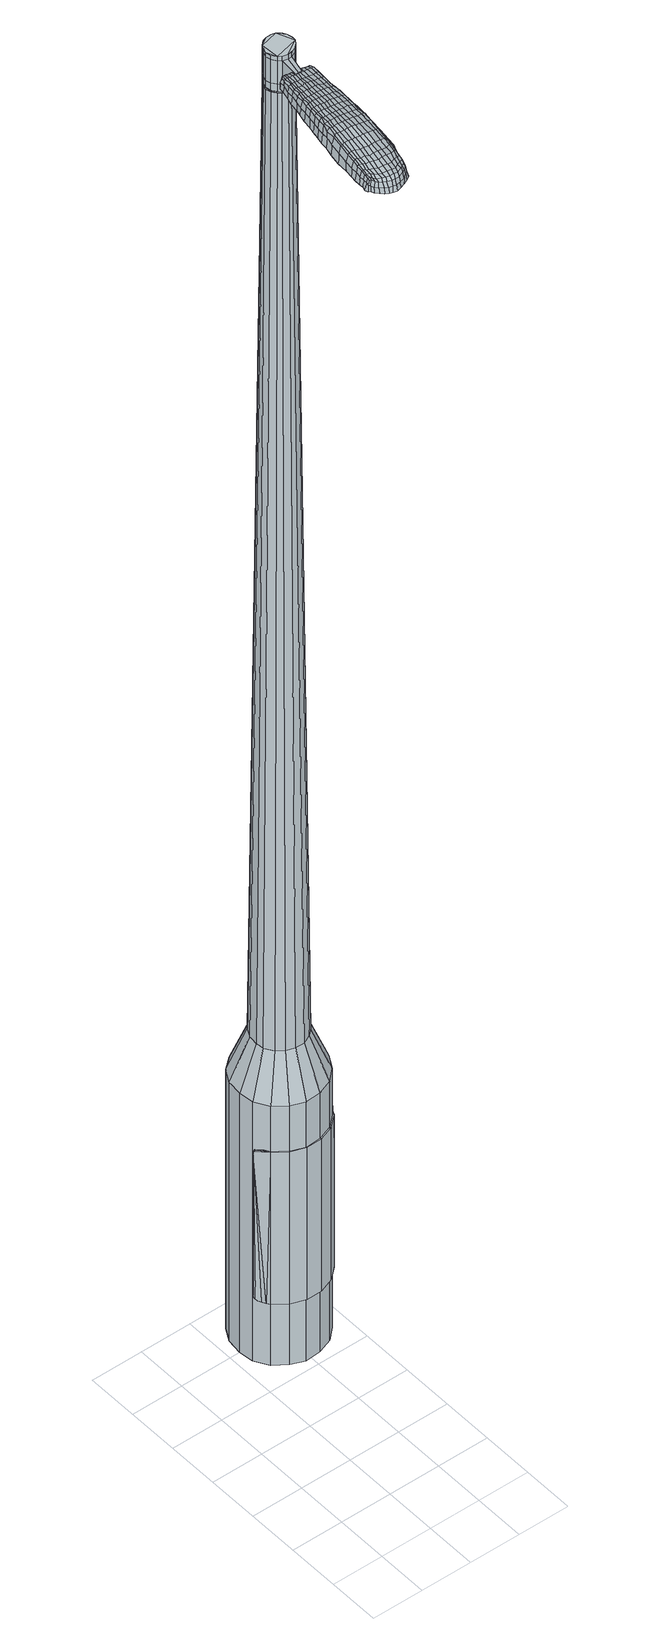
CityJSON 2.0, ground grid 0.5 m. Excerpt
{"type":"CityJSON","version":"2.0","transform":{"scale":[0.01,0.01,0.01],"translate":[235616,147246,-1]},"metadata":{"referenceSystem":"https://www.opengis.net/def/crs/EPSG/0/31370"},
"CityObjects":{
"object1":{"type":"GenericCityObject","attributes":{"cluster":381,"mean_distance_to_centroid":0.202,"new_centroid_x":235617,"new_centroid_y":147248.53,"mean_distance_to_camera":13.29,"H1":9.28,"H2":9.97,"Z_final":114.18,"cluster2":-1,"proj_x":235611.48,"proj_y":147247.69,"id_line":56555,"bearing_l":351.34,"distance":5.59,"orientation":"right","G_obj":261.34},"geometry":[{"type":"MultiSurface","lod":"2","boundaries":[[[0,1,2,3]],[[1,4,5,2]],[[4,6,7,5]],[[6,8,9,7]],[[8,10,11,9]],[[10,12,13,11]],[[12,14,15,13]],[[14,16,17,15]],[[16,18,19,17]],[[18,20,21,19]],[[20,22,23,21]],[[22,24,25,23]],[[24,26,27,25]],[[26,28,29,27]],[[28,30,31,29]],[[30,32,33,31]],[[32,34,35,33]],[[34,0,3,35]],[[36,37,38,39]],[[38,40,41,42]],[[41,43,42]],[[42,44,45,46]],[[45,47,46]],[[46,48,49,50]],[[49,51,50]],[[42,46,50,38]],[[50,52,39,38]],[[53,36,39]],[[2,5,7,35]],[[7,9,11,15]],[[11,13,15]],[[15,17,19,23]],[[19,21,23]],[[23,25,27,31]],[[27,29,31]],[[15,23,31,7]],[[31,33,35,7]],[[3,2,35]],[[1,0,54,55]],[[0,34,56,54]],[[34,32,57,56]],[[32,30,58,57]],[[30,28,59,58]],[[28,26,60,59]],[[26,24,61,60]],[[24,22,62,61]],[[22,20,63,62]],[[20,18,64,63]],[[18,16,65,64]],[[16,14,66,65]],[[14,12,67,66]],[[12,10,68,67]],[[10,8,69,68]],[[8,6,70,69]],[[6,4,71,70]],[[4,1,55,71]],[[55,54,72,73]],[[54,56,74,72]],[[56,57,75,74]],[[57,58,76,75]],[[58,59,77,76]],[[59,60,78,77]],[[60,61,79,78]],[[61,62,80,79]],[[62,63,81,80]],[[63,64,82,81]],[[64,65,83,82]],[[65,66,84,83]],[[66,67,85,84]],[[67,68,86,85]],[[68,69,87,86]],[[69,70,88,87]],[[70,71,89,88]],[[71,55,73,89]],[[72,90,91,92]],[[74,93,90,72]],[[75,94,93,74]],[[76,95,94,75]],[[96,97,95,76]],[[78,98,97,96]],[[79,99,98,78]],[[100,101,99,79]],[[102,103,101,100]],[[82,104,103,102]],[[83,105,104,82]],[[106,107,105,83]],[[108,109,107,106]],[[110,111,109,108]],[[112,113,111,110]],[[114,115,113,112]],[[116,117,115,114]],[[92,91,117,116]],[[118,119,120,121]],[[122,118,121,123]],[[124,122,123,125]],[[126,124,125,127]],[[128,126,127,129]],[[130,128,129,131]],[[132,130,131,133]],[[134,132,133,135]],[[136,134,135,137]],[[138,136,137,139]],[[140,138,139,141]],[[142,140,141,143]],[[144,142,143,145]],[[146,144,145,147]],[[148,146,147,149]],[[150,148,149,151]],[[73,72,92]],[[77,96,76]],[[77,78,96]],[[80,100,79]],[[80,81,102,100]],[[81,82,102]],[[84,106,83]],[[84,85,108,106]],[[85,86,110,108]],[[86,87,112,110]],[[87,88,114,112]],[[88,89,116,114]],[[89,73,92,116]],[[152,91,90]],[[152,153,117,91]],[[153,154,115,117]],[[154,155,113,115]],[[155,156,111,113]],[[156,157,109,111]],[[157,158,107,109]],[[158,105,107]],[[159,103,104]],[[159,160,101,103]],[[160,99,101]],[[161,97,98]],[[161,95,97]],[[39,52,150,162]],[[152,90,163,151]],[[53,39,162,119]],[[90,93,120,163]],[[36,53,119,118]],[[93,94,121,120]],[[37,36,118,122]],[[94,95,123,121]],[[38,37,122,124]],[[95,161,125,123]],[[40,38,124,126]],[[161,98,127,125]],[[41,40,126,128]],[[98,99,129,127]],[[43,41,128,130]],[[99,160,131,129]],[[42,43,130,132]],[[160,159,133,131]],[[44,42,132,134]],[[159,104,135,133]],[[45,44,134,136]],[[104,105,137,135]],[[47,45,136,138]],[[105,158,139,137]],[[46,47,138,140]],[[158,157,141,139]],[[48,46,140,142]],[[157,156,143,141]],[[49,48,142,144]],[[156,155,145,143]],[[51,49,144,146]],[[155,154,147,145]],[[50,51,146,148]],[[154,153,149,147]],[[52,50,148,150]],[[153,152,151,149]],[[150,151,164,165]],[[151,163,166,164]],[[163,120,167,166]],[[120,119,168,167]],[[119,162,169,168]],[[162,150,165,169]],[[170,171,172,173]],[[174,170,173,175]],[[170,174,176,177]],[[171,170,177,178]],[[179,180,181,182]],[[183,179,182,184]],[[179,183,185,186]],[[180,179,186,187]],[[188,189,190,191]],[[192,188,191,193]],[[188,192,194,195]],[[189,188,195,196]],[[197,198,199,200]],[[201,197,200,202]],[[197,201,203,204]],[[198,197,204,205]],[[206,207,208,209]],[[210,206,209,211]],[[206,210,212,213]],[[207,206,213,214]],[[215,216,217,218]],[[219,215,218,220]],[[215,219,221,222]],[[216,215,222,223]],[[224,225,226,227]],[[216,224,227,217]],[[224,216,223,228]],[[225,224,228,229]],[[230,231,232,233]],[[225,230,233,226]],[[230,225,229,234]],[[231,230,234,235]],[[236,174,175,237]],[[231,236,237,232]],[[236,231,235,238]],[[174,236,238,176]],[[239,240,241,242]],[[243,239,242,244]],[[239,243,245,246]],[[240,239,246,247]],[[248,249,250,251]],[[240,248,251,241]],[[248,240,247,252]],[[249,248,252,253]],[[254,255,256,257]],[[249,254,257,250]],[[254,249,253,258]],[[255,254,258,259]],[[260,261,262,263]],[[255,260,263,256]],[[260,255,259,264]],[[261,260,264,265]],[[266,171,178,267]],[[261,266,267,262]],[[266,261,265,268]],[[171,266,268,172]],[[269,270,271,272]],[[273,269,272,274]],[[269,273,275,276]],[[270,269,276,277]],[[278,279,280,281]],[[270,278,281,271]],[[278,270,277,282]],[[279,278,282,283]],[[284,285,286,287]],[[279,284,287,280]],[[284,279,283,288]],[[285,284,288,289]],[[290,183,184,291]],[[285,290,291,286]],[[290,285,289,292]],[[183,290,292,185]],[[293,294,295,296]],[[297,293,296,298]],[[293,297,299,300]],[[294,293,300,301]],[[302,303,304,305]],[[294,302,305,295]],[[302,294,301,306]],[[303,302,306,307]],[[308,309,310,311]],[[303,308,311,304]],[[308,303,307,312]],[[309,308,312,313]],[[314,315,316,317]],[[309,314,317,310]],[[314,309,313,318]],[[315,314,318,319]],[[320,180,187,321]],[[315,320,321,316]],[[320,315,319,322]],[[180,320,322,181]],[[323,209,208,324]],[[325,323,324,326]],[[323,325,327,328]],[[209,323,328,211]],[[329,325,326,330]],[[331,329,330,332]],[[329,331,333,334]],[[325,329,334,327]],[[335,331,332,336]],[[337,335,336,338]],[[335,337,339,340]],[[331,335,340,333]],[[341,337,338,342]],[[343,341,342,344]],[[341,343,345,346]],[[337,341,346,339]],[[347,343,344,348]],[[198,347,348,199]],[[347,198,205,349]],[[343,347,349,345]],[[350,351,196,195]],[[352,350,195,194]],[[350,352,353,354]],[[351,350,354,355]],[[356,357,355,354]],[[358,356,354,353]],[[356,358,359,360]],[[357,356,360,361]],[[362,363,361,360]],[[364,362,360,359]],[[362,364,365,366]],[[363,362,366,367]],[[368,369,367,366]],[[370,368,366,365]],[[368,370,203,201]],[[369,368,201,202]],[[371,372,373,374]],[[273,371,374,275]],[[371,273,274,375]],[[372,371,375,376]],[[377,192,193,378]],[[372,377,378,373]],[[377,372,376,379]],[[192,377,379,194]],[[380,381,382,383]],[[219,380,383,221]],[[380,219,220,384]],[[381,380,384,385]],[[386,387,388,389]],[[381,386,389,382]],[[386,381,385,390]],[[387,386,390,391]],[[392,189,196,393]],[[387,392,393,388]],[[392,387,391,394]],[[189,392,394,190]],[[395,396,397,398]],[[177,395,398,178]],[[395,177,176,399]],[[396,395,399,400]],[[401,402,403,404]],[[396,401,404,397]],[[401,396,400,405]],[[402,401,405,406]],[[407,200,199,408]],[[402,407,408,403]],[[407,402,406,409]],[[200,407,409,202]],[[410,411,412,413]],[[182,410,413,184]],[[410,182,181,414]],[[411,410,414,415]],[[416,204,203,417]],[[411,416,417,412]],[[416,411,415,418]],[[204,416,418,205]],[[419,420,421,422]],[[297,419,422,299]],[[419,297,298,423]],[[420,419,423,424]],[[425,210,211,426]],[[420,425,426,421]],[[425,420,424,427]],[[210,425,427,212]],[[428,429,430,431]],[[243,428,431,245]],[[428,243,244,432]],[[429,428,432,433]],[[434,435,436,437]],[[429,434,437,430]],[[434,429,433,438]],[[435,434,438,439]],[[440,207,214,441]],[[435,440,441,436]],[[440,435,439,442]],[[207,440,442,208]],[[443,444,433,432]],[[242,443,432,244]],[[443,242,241,445]],[[444,443,445,446]],[[447,448,439,438]],[[444,447,438,433]],[[447,444,446,449]],[[448,447,449,450]],[[451,324,208,442]],[[448,451,442,439]],[[451,448,450,452]],[[324,451,452,326]],[[453,454,455,456]],[[300,453,456,301]],[[453,300,299,422]],[[454,453,422,421]],[[457,328,327,458]],[[454,457,458,455]],[[457,454,421,426]],[[328,457,426,211]],[[459,460,446,445]],[[251,459,445,241]],[[459,251,250,461]],[[460,459,461,462]],[[463,464,450,449]],[[460,463,449,446]],[[463,460,462,465]],[[464,463,465,466]],[[467,330,326,452]],[[464,467,452,450]],[[467,464,466,468]],[[330,467,468,332]],[[469,470,471,472]],[[306,469,472,307]],[[469,306,301,456]],[[470,469,456,455]],[[473,334,333,474]],[[470,473,474,471]],[[473,470,455,458]],[[334,473,458,327]],[[475,476,462,461]],[[257,475,461,250]],[[475,257,256,477]],[[476,475,477,478]],[[479,480,466,465]],[[476,479,465,462]],[[479,476,478,481]],[[480,479,481,482]],[[483,336,332,468]],[[480,483,468,466]],[[483,480,482,484]],[[336,483,484,338]],[[485,486,487,488]],[[312,485,488,313]],[[485,312,307,472]],[[486,485,472,471]],[[489,340,339,490]],[[486,489,490,487]],[[489,486,471,474]],[[340,489,474,333]],[[491,492,478,477]],[[263,491,477,256]],[[491,263,262,493]],[[492,491,493,494]],[[495,496,482,481]],[[492,495,481,478]],[[495,492,494,497]],[[496,495,497,498]],[[499,342,338,484]],[[496,499,484,482]],[[499,496,498,500]],[[342,499,500,344]],[[501,502,503,504]],[[318,501,504,319]],[[501,318,313,488]],[[502,501,488,487]],[[505,346,345,506]],[[502,505,506,503]],[[505,502,487,490]],[[346,505,490,339]],[[507,508,494,493]],[[267,507,493,262]],[[507,267,178,398]],[[508,507,398,397]],[[509,510,498,497]],[[508,509,497,494]],[[509,508,397,404]],[[510,509,404,403]],[[511,348,344,500]],[[510,511,500,498]],[[511,510,403,408]],[[348,511,408,199]],[[512,513,415,414]],[[322,512,414,181]],[[512,322,319,504]],[[513,512,504,503]],[[514,349,205,418]],[[513,514,418,415]],[[514,513,503,506]],[[349,514,506,345]],[[515,516,376,375]],[[272,515,375,274]],[[515,272,271,517]],[[516,515,517,518]],[[519,352,194,379]],[[516,519,379,376]],[[519,516,518,520]],[[352,519,520,353]],[[521,522,523,524]],[[222,521,524,223]],[[521,222,221,383]],[[522,521,383,382]],[[525,526,527,528]],[[522,525,528,523]],[[525,522,382,389]],[[526,525,389,388]],[[529,351,355,530]],[[526,529,530,527]],[[529,526,388,393]],[[351,529,393,196]],[[531,532,518,517]],[[281,531,517,271]],[[531,281,280,533]],[[532,531,533,534]],[[535,358,353,520]],[[532,535,520,518]],[[535,532,534,536]],[[358,535,536,359]],[[537,538,539,540]],[[228,537,540,229]],[[537,228,223,524]],[[538,537,524,523]],[[541,542,543,544]],[[538,541,544,539]],[[541,538,523,528]],[[542,541,528,527]],[[545,357,361,546]],[[542,545,546,543]],[[545,542,527,530]],[[357,545,530,355]],[[547,548,534,533]],[[287,547,533,280]],[[547,287,286,549]],[[548,547,549,550]],[[551,364,359,536]],[[548,551,536,534]],[[551,548,550,552]],[[364,551,552,365]],[[553,554,555,556]],[[234,553,556,235]],[[553,234,229,540]],[[554,553,540,539]],[[557,558,559,560]],[[554,557,560,555]],[[557,554,539,544]],[[558,557,544,543]],[[561,363,367,562]],[[558,561,562,559]],[[561,558,543,546]],[[363,561,546,361]],[[563,564,550,549]],[[291,563,549,286]],[[563,291,184,413]],[[564,563,413,412]],[[565,370,365,552]],[[564,565,552,550]],[[565,564,412,417]],[[370,565,417,203]],[[566,567,400,399]],[[238,566,399,176]],[[566,238,235,556]],[[567,566,556,555]],[[568,569,406,405]],[[567,568,405,400]],[[568,567,555,560]],[[569,568,560,559]],[[570,369,202,409]],[[569,570,409,406]],[[570,569,559,562]],[[369,570,562,367]],[[571,572,573,574]],[[574,573,575,576]],[[577,575,573,578]],[[578,573,572,579]],[[580,581,582,583]],[[583,582,584,585]],[[586,584,582,587]],[[587,582,581,588]],[[589,590,591,592]],[[592,591,593,594]],[[595,593,591,596]],[[596,591,590,597]],[[598,599,600,601]],[[601,600,602,603]],[[604,602,600,605]],[[605,600,599,606]],[[607,608,609,610]],[[610,609,611,612]],[[613,611,609,614]],[[614,609,608,615]],[[616,617,618,619]],[[619,618,620,621]],[[622,620,618,623]],[[623,618,617,624]],[[625,626,627,628]],[[628,627,617,616]],[[624,617,627,629]],[[629,627,626,630]],[[631,632,633,634]],[[634,633,626,625]],[[630,626,633,635]],[[635,633,632,636]],[[576,575,637,638]],[[638,637,632,631]],[[636,632,637,639]],[[639,637,575,577]],[[640,641,642,643]],[[643,642,644,645]],[[646,644,642,647]],[[647,642,641,648]],[[649,650,651,652]],[[652,651,641,640]],[[648,641,651,653]],[[653,651,650,654]],[[655,656,657,658]],[[658,657,650,649]],[[654,650,657,659]],[[659,657,656,660]],[[661,662,663,664]],[[664,663,656,655]],[[660,656,663,665]],[[665,663,662,666]],[[579,572,667,668]],[[668,667,662,661]],[[666,662,667,669]],[[669,667,572,571]],[[670,671,672,673]],[[673,672,674,675]],[[676,674,672,677]],[[677,672,671,678]],[[679,680,681,682]],[[682,681,671,670]],[[678,671,681,683]],[[683,681,680,684]],[[685,686,687,688]],[[688,687,680,679]],[[684,680,687,689]],[[689,687,686,690]],[[585,584,691,692]],[[692,691,686,685]],[[690,686,691,693]],[[693,691,584,586]],[[694,695,696,697]],[[697,696,698,699]],[[700,698,696,701]],[[701,696,695,702]],[[703,704,705,706]],[[706,705,695,694]],[[702,695,705,707]],[[707,705,704,708]],[[709,710,711,712]],[[712,711,704,703]],[[708,704,711,713]],[[713,711,710,714]],[[715,716,717,718]],[[718,717,710,709]],[[714,710,717,719]],[[719,717,716,720]],[[588,581,721,722]],[[722,721,716,715]],[[720,716,721,723]],[[723,721,581,580]],[[607,610,724,725]],[[725,724,726,727]],[[728,726,724,729]],[[729,724,610,612]],[[727,726,730,731]],[[731,730,732,733]],[[734,732,730,735]],[[735,730,726,728]],[[733,732,736,737]],[[737,736,738,739]],[[740,738,736,741]],[[741,736,732,734]],[[739,738,742,743]],[[743,742,744,745]],[[746,744,742,747]],[[747,742,738,740]],[[745,744,748,749]],[[749,748,599,598]],[[606,599,748,750]],[[750,748,744,746]],[[597,751,752,596]],[[596,752,753,595]],[[754,753,752,755]],[[755,752,751,756]],[[756,757,758,755]],[[755,758,759,754]],[[760,759,758,761]],[[761,758,757,762]],[[762,763,764,761]],[[761,764,765,760]],[[766,765,764,767]],[[767,764,763,768]],[[768,769,770,767]],[[767,770,771,766]],[[604,771,770,602]],[[602,770,769,603]],[[772,773,774,775]],[[775,774,674,676]],[[675,674,774,776]],[[776,774,773,777]],[[594,593,778,779]],[[779,778,773,772]],[[777,773,778,780]],[[780,778,593,595]],[[781,782,783,784]],[[784,783,620,622]],[[621,620,783,785]],[[785,783,782,786]],[[787,788,789,790]],[[790,789,782,781]],[[786,782,789,791]],[[791,789,788,792]],[[597,590,793,794]],[[794,793,788,787]],[[792,788,793,795]],[[795,793,590,589]],[[796,797,798,799]],[[799,798,578,579]],[[577,578,798,800]],[[800,798,797,801]],[[802,803,804,805]],[[805,804,797,796]],[[801,797,804,806]],[[806,804,803,807]],[[598,601,808,809]],[[809,808,803,802]],[[807,803,808,810]],[[810,808,601,603]],[[811,812,813,814]],[[814,813,583,585]],[[580,583,813,815]],[[815,813,812,816]],[[604,605,817,818]],[[818,817,812,811]],[[816,812,817,819]],[[819,817,605,606]],[[820,821,698,822]],[[822,698,700]],[[699,698,821,823]],[[612,611,824,825]],[[825,824,821,820]],[[823,821,824,826]],[[826,824,611,613]],[[827,828,644,829]],[[829,644,646]],[[645,644,830]],[[644,828,830]],[[831,832,833,834]],[[834,833,828,827]],[[830,828,833,835]],[[835,833,832,836]],[[615,608,837,838]],[[838,837,832,831]],[[836,832,837,839]],[[839,837,608,607]],[[840,841,830]],[[830,841,643,645]],[[640,643,841,842]],[[841,840,842]],[[836,843,844,835]],[[835,844,840,830]],[[842,840,844,845]],[[845,844,843,846]],[[607,725,847,839]],[[839,847,843,836]],[[846,843,847,848]],[[848,847,725,727]],[[849,850,851,852]],[[852,851,701,702]],[[700,701,851,822]],[[822,851,850,820]],[[728,729,853,854]],[[854,853,850,849]],[[820,850,853,825]],[[825,853,729,612]],[[855,856,842]],[[842,856,652,640]],[[649,652,856,857]],[[857,856,855,858]],[[846,859,860,845]],[[845,860,855,842]],[[858,855,860,861]],[[861,860,859,862]],[[727,731,863,848]],[[848,863,859,846]],[[862,859,863,864]],[[864,863,731,733]],[[865,866,867,868]],[[868,867,707,708]],[[702,707,867,852]],[[852,867,866,849]],[[734,735,869,870]],[[870,869,866,865]],[[849,866,869,854]],[[854,869,735,728]],[[858,871,872,857]],[[857,872,658,649]],[[655,658,872,873]],[[873,872,871,874]],[[862,875,876,861]],[[861,876,871,858]],[[874,871,876,877]],[[877,876,875,878]],[[733,737,879,864]],[[864,879,875,862]],[[878,875,879,880]],[[880,879,737,739]],[[881,882,883,884]],[[884,883,713,714]],[[708,713,883,868]],[[868,883,882,865]],[[740,741,885,886]],[[886,885,882,881]],[[865,882,885,870]],[[870,885,741,734]],[[874,887,888,873]],[[873,888,664,655]],[[661,664,888,889]],[[889,888,887,890]],[[878,891,892,877]],[[877,892,887,874]],[[890,887,892,893]],[[893,892,891,894]],[[739,743,895,880]],[[880,895,891,878]],[[894,891,895,896]],[[896,895,743,745]],[[897,898,899,900]],[[900,899,719,720]],[[714,719,899,884]],[[884,899,898,881]],[[746,747,901,902]],[[902,901,898,897]],[[881,898,901,886]],[[886,901,747,740]],[[890,903,904,889]],[[889,904,668,661]],[[579,668,904,799]],[[799,904,903,796]],[[894,905,906,893]],[[893,906,903,890]],[[796,903,906,805]],[[805,906,905,802]],[[745,749,907,896]],[[896,907,905,894]],[[802,905,907,809]],[[809,907,749,598]],[[816,908,909,815]],[[815,909,723,580]],[[720,723,909,900]],[[900,909,908,897]],[[606,750,910,819]],[[819,910,908,816]],[[897,908,910,902]],[[902,910,750,746]],[[777,911,912,776]],[[776,912,673,675]],[[670,673,912,913]],[[913,912,911,914]],[[595,753,915,780]],[[780,915,911,777]],[[914,911,915,916]],[[916,915,753,754]],[[917,918,919,920]],[[920,919,623,624]],[[622,623,919,784]],[[784,919,918,781]],[[921,922,923,924]],[[924,923,918,917]],[[781,918,923,790]],[[790,923,922,787]],[[756,751,925,926]],[[926,925,922,921]],[[787,922,925,794]],[[794,925,751,597]],[[914,927,928,913]],[[913,928,682,670]],[[679,682,928,929]],[[929,928,927,930]],[[754,759,931,916]],[[916,931,927,914]],[[930,927,931,932]],[[932,931,759,760]],[[933,934,935,936]],[[936,935,629,630]],[[624,629,935,920]],[[920,935,934,917]],[[937,938,939,940]],[[940,939,934,933]],[[917,934,939,924]],[[924,939,938,921]],[[762,757,941,942]],[[942,941,938,937]],[[921,938,941,926]],[[926,941,757,756]],[[930,943,944,929]],[[929,944,688,679]],[[685,688,944,945]],[[945,944,943,946]],[[760,765,947,932]],[[932,947,943,930]],[[946,943,947,948]],[[948,947,765,766]],[[949,950,951,952]],[[952,951,635,636]],[[630,635,951,936]],[[936,951,950,933]],[[953,954,955,956]],[[956,955,950,949]],[[933,950,955,940]],[[940,955,954,937]],[[768,763,957,958]],[[958,957,954,953]],[[937,954,957,942]],[[942,957,763,762]],[[946,959,960,945]],[[945,960,692,685]],[[585,692,960,814]],[[814,960,959,811]],[[766,771,961,948]],[[948,961,959,946]],[[811,959,961,818]],[[818,961,771,604]],[[801,962,963,800]],[[800,963,639,577]],[[636,639,963,952]],[[952,963,962,949]],[[807,964,965,806]],[[806,965,962,801]],[[949,962,965,956]],[[956,965,964,953]],[[603,769,966,810]],[[810,966,964,807]],[[953,964,966,958]],[[958,966,769,768]],[[571,574,173,172]],[[574,576,175,173]],[[586,587,186,185]],[[587,588,187,186]],[[589,592,191,190]],[[592,594,193,191]],[[613,614,213,212]],[[614,615,214,213]],[[616,619,218,217]],[[619,621,220,218]],[[625,628,227,226]],[[628,616,217,227]],[[631,634,233,232]],[[634,625,226,233]],[[576,638,237,175]],[[638,631,232,237]],[[646,647,246,245]],[[647,648,247,246]],[[648,653,252,247]],[[653,654,253,252]],[[654,659,258,253]],[[659,660,259,258]],[[660,665,264,259]],[[665,666,265,264]],[[666,669,268,265]],[[669,571,172,268]],[[676,677,276,275]],[[677,678,277,276]],[[678,683,282,277]],[[683,684,283,282]],[[684,689,288,283]],[[689,690,289,288]],[[690,693,292,289]],[[693,586,185,292]],[[694,697,296,295]],[[697,699,298,296]],[[703,706,305,304]],[[706,694,295,305]],[[709,712,311,310]],[[712,703,304,311]],[[715,718,317,316]],[[718,709,310,317]],[[588,722,321,187]],[[722,715,316,321]],[[772,775,374,373]],[[775,676,275,374]],[[594,779,378,193]],[[779,772,373,378]],[[621,785,384,220]],[[785,786,385,384]],[[786,791,390,385]],[[791,792,391,390]],[[792,795,394,391]],[[795,589,190,394]],[[699,423,298]],[[699,823,424,423]],[[823,826,427,424]],[[826,613,212,427]],[[827,829,431,430]],[[829,646,245,431]],[[831,834,437,436]],[[834,827,430,437]],[[615,838,441,214]],[[838,831,436,441]],[[967,968,969,970]],[[971,972,970,969]],[[973,974,975,976]],[[977,978,979,980]],[[968,981,982,969]],[[983,971,969,982]],[[984,973,976,985]],[[986,987,978,977]],[[981,988,989,982]],[[989,990,983,982]],[[991,984,985,992]],[[993,987,986,994]],[[988,995,996,989]],[[996,997,990,989]],[[998,991,992,999]],[[1000,993,994,1001]],[[1002,1003,1004,1005]],[[1006,1007,1003,1002]],[[1006,1008,1009,1007]],[[1008,1010,1011,1009]],[[1012,1013,1014,1015]],[[1016,1017,1013,1012]],[[1018,1019,1017,1016]],[[1020,1021,1019,1018]],[[1015,1004,1003,1012]],[[1012,1003,1007,1016]],[[1007,1009,1018,1016]],[[1009,1011,1020,1018]],[[976,975,972,971]],[[985,976,971,983]],[[990,992,985,983]],[[997,999,992,990]],[[977,980,974,973]],[[986,977,973,984]],[[994,986,984,991]],[[1001,994,991,998]],[[978,1002,1005,979]],[[987,1006,1002,978]],[[1008,1006,987,993]],[[1010,1008,993,1000]],[[1022,1023,1024,1025]],[[1024,1026,1027,1028]],[[1024,1028,1029,1030]],[[1024,1030,1025]],[[1031,1022,1025,1032]],[[1033,1032,1025,1034]],[[1035,1034,1025]],[[1036,1024,1023,1037]],[[1038,1036,1037,1039]],[[1040,1038,1039,1041]],[[1042,1040,1041,1043]],[[1044,1042,1043,1045]],[[1045,1046,1047,1048]],[[1045,1048,1049,1050]],[[1045,1050,1051,1052]],[[1051,1053,1054,1055]],[[1051,1055,1056,1057]],[[1051,1057,1052]],[[1045,1052,1044]],[[1058,1059,1023,1022]],[[1060,1061,1026,1024]],[[1062,1063,1035,1025]],[[1059,1064,1037,1023]],[[1065,1060,1024,1036]],[[1064,1066,1039,1037]],[[1067,1065,1036,1038]],[[1066,1068,1041,1039]],[[1069,1067,1038,1040]],[[1068,1070,1043,1041]],[[1071,1069,1040,1042]],[[1070,1072,1045,1043]],[[1073,1071,1042,1044]],[[1072,1074,1046,1045]],[[1075,1076,1053,1051]],[[1077,1073,1044,1052]],[[1047,1046,1074,1078]],[[1048,1047,1078,1079]],[[1049,1048,1079,1080]],[[1050,1049,1080,1081]],[[1051,1050,1081,1075]],[[1082,1058,1022,1031]],[[1083,1082,1031,1032]],[[1084,1083,1032,1033]],[[1085,1084,1033,1034]],[[1063,1085,1034,1035]],[[1027,1026,1061,1086]],[[1054,1053,1076,1087]],[[1028,1027,1086,1088]],[[1029,1028,1088,1089]],[[1030,1029,1089,1090]],[[1025,1030,1090,1062]],[[1055,1054,1087,1091]],[[1056,1055,1091,1092]],[[1057,1056,1092,1093]],[[1052,1057,1093,1077]]]}]}
},
"vertices":[
[95,209,384],[82,214,384],[82,214,96],[95,209,96],[70,223,384],[70,223,96],[62,236,384],[62,236,96],[60,250,384],[60,250,96],[62,265,384],[62,265,96],[69,278,384],[69,278,96],[80,287,384],[80,287,96],[93,293,384],[93,293,96],[108,293,384],[108,293,96],[122,288,384],[122,288,96],[134,279,384],[134,279,96],[141,266,384],[141,266,96],[144,252,384],[144,252,96],[142,238,384],[142,238,96],[135,225,384],[135,225,96],[124,215,384],[124,215,96],[110,210,384],[110,210,96],[109,240,1524],[112,243,1524],[115,247,1524],[100,238,1524],[115,251,1524],[114,256,1524],[108,263,1524],[112,260,1524],[104,264,1524],[99,264,1524],[91,259,1524],[95,263,1524],[89,255,1524],[88,251,1524],[92,242,1524],[89,246,1524],[95,239,1524],[104,238,1524],[98,226,429],[90,229,429],[107,226,429],[115,230,429],[121,235,429],[126,243,429],[127,252,429],[125,260,429],[121,268,429],[114,273,429],[106,276,429],[97,276,429],[89,273,429],[82,267,429],[78,259,429],[77,250,429],[78,242,429],[83,234,429],[100,238,1483],[95,239,1483],[104,238,1483],[109,240,1483],[112,243,1483],[115,247,1483],[115,251,1483],[114,256,1483],[112,260,1483],[108,263,1483],[104,264,1483],[99,264,1483],[95,263,1483],[91,259,1483],[89,255,1483],[88,251,1483],[89,246,1483],[92,242,1483],[100,238,1485],[96,240,1485],[96,240,1483],[104,238,1485],[109,240,1485],[112,243,1485],[114,247,1483],[114,247,1485],[115,251,1485],[114,256,1485],[111,260,1483],[111,260,1485],[108,262,1483],[108,262,1485],[104,264,1485],[99,264,1485],[95,262,1483],[95,262,1485],[92,259,1483],[92,259,1485],[90,255,1483],[90,255,1485],[89,251,1483],[89,251,1485],[90,246,1483],[90,246,1485],[92,243,1483],[92,243,1485],[109,240,1519],[104,238,1519],[104,238,1493],[109,240,1493],[112,243,1519],[112,243,1493],[115,247,1519],[115,247,1493],[115,251,1519],[115,251,1493],[114,256,1519],[114,256,1493],[112,260,1519],[112,260,1493],[108,263,1519],[108,263,1493],[104,264,1519],[104,264,1493],[99,264,1519],[99,264,1493],[95,263,1519],[95,263,1493],[91,259,1519],[91,259,1493],[89,255,1519],[89,255,1493],[88,251,1519],[88,251,1493],[89,246,1519],[89,246,1493],[92,242,1519],[92,242,1493],[95,239,1519],[95,239,1493],[95,239,1485],[92,242,1485],[89,246,1485],[88,251,1485],[89,255,1485],[91,259,1485],[95,263,1485],[108,263,1485],[112,260,1485],[115,247,1485],[100,238,1519],[100,238,1493],[94,220,1513],[94,220,1518],[97,219,1513],[100,219,1513],[100,219,1518],[97,219,1518],[67,149,1519],[68,156,1518],[66,155,1509],[65,148,1510],[65,141,1519],[63,139,1510],[67,141,1526],[68,150,1525],[70,157,1525],[105,143,1519],[105,150,1518],[104,151,1525],[103,144,1525],[103,134,1519],[102,136,1526],[105,133,1510],[106,141,1510],[107,149,1509],[76,73,1519],[73,74,1519],[72,73,1513],[76,72,1513],[80,74,1519],[80,73,1513],[80,75,1524],[76,75,1524],[73,75,1524],[87,146,1530],[88,154,1529],[85,154,1529],[84,147,1530],[86,137,1531],[83,138,1531],[90,137,1530],[91,146,1530],[92,153,1529],[99,226,1512],[97,227,1512],[96,225,1517],[99,225,1517],[102,226,1512],[102,225,1517],[102,225,1506],[99,225,1506],[96,226,1506],[59,90,1519],[59,94,1519],[58,93,1512],[57,90,1512],[59,88,1518],[58,87,1512],[60,88,1522],[60,90,1523],[60,94,1524],[59,98,1519],[60,104,1519],[58,103,1512],[58,98,1512],[61,99,1524],[61,104,1525],[60,110,1519],[61,118,1519],[60,117,1511],[59,109,1511],[62,110,1526],[63,118,1526],[63,129,1519],[61,128,1510],[65,130,1526],[82,221,1513],[80,214,1513],[81,214,1518],[83,222,1517],[83,227,1512],[84,226,1516],[82,226,1506],[81,221,1507],[79,213,1507],[79,207,1514],[77,199,1515],[78,200,1520],[80,207,1519],[77,206,1507],[76,198,1507],[75,192,1515],[74,185,1516],[75,185,1522],[77,192,1521],[74,191,1508],[72,184,1508],[72,177,1517],[71,170,1517],[72,171,1524],[74,178,1523],[71,176,1508],[69,169,1509],[69,163,1518],[71,164,1524],[68,162,1509],[94,84,1519],[95,87,1519],[94,88,1524],[93,84,1523],[93,82,1518],[92,83,1522],[94,81,1512],[95,83,1512],[96,86,1512],[96,92,1519],[98,98,1519],[96,98,1525],[95,93,1524],[97,91,1512],[99,96,1512],[99,103,1519],[100,111,1519],[99,112,1526],[98,104,1526],[100,102,1511],[101,110,1511],[102,123,1519],[101,124,1526],[103,121,1510],[112,217,1513],[111,209,1513],[112,208,1507],[113,215,1507],[112,222,1512],[113,221,1506],[111,221,1516],[111,217,1517],[110,210,1518],[110,202,1514],[110,194,1515],[111,193,1507],[111,200,1507],[109,202,1519],[108,195,1520],[109,187,1515],[108,179,1516],[109,178,1508],[110,185,1508],[108,188,1521],[107,180,1522],[108,172,1517],[107,164,1517],[108,163,1509],[109,170,1508],[106,173,1523],[105,166,1524],[106,157,1518],[107,156,1509],[105,158,1524],[98,220,1519],[96,220,1519],[97,212,1520],[94,213,1520],[100,212,1520],[101,219,1519],[96,205,1522],[93,205,1522],[95,198,1523],[92,198,1523],[98,197,1523],[99,204,1521],[94,190,1524],[91,191,1524],[93,183,1525],[90,183,1525],[96,182,1525],[97,190,1524],[92,176,1526],[89,176,1526],[90,168,1527],[87,169,1527],[94,168,1527],[95,175,1526],[89,161,1528],[86,161,1528],[93,160,1528],[77,78,1527],[73,78,1527],[81,78,1526],[82,82,1527],[78,82,1528],[74,83,1528],[79,88,1529],[75,89,1529],[83,88,1528],[84,96,1530],[80,96,1530],[76,96,1530],[81,103,1531],[77,103,1531],[85,103,1530],[86,112,1531],[82,112,1531],[79,112,1531],[84,125,1531],[81,125,1531],[88,124,1531],[92,80,1518],[89,78,1519],[90,77,1513],[93,79,1513],[91,81,1523],[89,79,1523],[85,75,1519],[85,75,1513],[85,77,1524],[60,86,1518],[61,83,1518],[62,84,1523],[61,87,1523],[59,85,1513],[60,82,1513],[63,80,1519],[66,77,1519],[66,79,1524],[64,81,1523],[63,79,1513],[66,76,1513],[69,75,1519],[69,77,1524],[69,74,1513],[70,150,1528],[72,149,1528],[73,156,1528],[71,157,1527],[68,141,1528],[70,141,1529],[74,149,1529],[77,148,1530],[79,155,1529],[76,156,1528],[73,140,1529],[76,139,1530],[81,147,1530],[82,155,1529],[79,138,1531],[102,145,1528],[99,145,1529],[98,136,1529],[101,136,1528],[102,152,1527],[100,152,1528],[95,145,1529],[94,136,1530],[96,153,1528],[111,224,1512],[109,225,1512],[108,223,1517],[110,223,1517],[112,223,1506],[110,224,1506],[106,225,1512],[105,224,1517],[106,224,1506],[85,228,1512],[86,228,1512],[85,227,1506],[84,228,1506],[85,227,1517],[87,227,1517],[89,228,1512],[91,227,1512],[91,227,1506],[88,227,1506],[89,227,1517],[91,226,1517],[94,227,1512],[94,226,1506],[94,226,1517],[84,222,1519],[86,222,1519],[83,214,1520],[84,214,1520],[88,221,1519],[91,221,1519],[87,214,1520],[89,213,1520],[93,220,1519],[92,213,1520],[110,218,1519],[108,218,1519],[107,211,1520],[109,210,1520],[104,219,1519],[104,211,1520],[81,207,1521],[83,207,1521],[80,200,1522],[82,200,1522],[85,207,1521],[88,206,1521],[84,199,1522],[87,199,1523],[91,206,1522],[89,198,1523],[108,203,1521],[106,203,1521],[105,196,1522],[107,196,1522],[103,204,1521],[102,196,1522],[78,193,1523],[80,192,1523],[77,185,1524],[79,185,1524],[83,192,1523],[85,191,1524],[81,185,1525],[84,184,1525],[88,191,1524],[87,184,1525],[106,188,1523],[104,188,1523],[103,181,1524],[106,181,1524],[101,189,1524],[100,182,1525],[75,178,1525],[77,178,1525],[74,171,1526],[76,171,1526],[80,177,1526],[83,177,1526],[78,170,1527],[81,170,1527],[86,176,1526],[84,169,1527],[105,173,1525],[103,174,1525],[102,166,1526],[104,166,1526],[99,174,1526],[98,167,1527],[73,164,1527],[74,163,1527],[77,163,1527],[80,162,1528],[83,162,1528],[103,159,1527],[101,159,1527],[97,160,1528],[92,84,1525],[89,82,1525],[93,87,1526],[90,86,1526],[86,80,1526],[86,84,1527],[61,89,1525],[62,87,1525],[63,91,1526],[61,93,1525],[64,84,1525],[67,81,1526],[67,86,1527],[65,88,1526],[70,80,1526],[70,84,1527],[94,92,1526],[91,91,1527],[95,98,1527],[93,97,1528],[87,90,1528],[89,96,1529],[62,98,1526],[63,96,1527],[64,102,1528],[62,104,1527],[65,94,1527],[68,92,1528],[69,99,1529],[66,100,1528],[71,90,1528],[72,97,1530],[96,104,1528],[94,104,1529],[97,112,1528],[95,112,1529],[90,103,1529],[91,112,1530],[63,110,1528],[65,109,1528],[66,117,1529],[64,118,1528],[67,107,1529],[70,106,1530],[72,114,1530],[68,116,1530],[73,104,1530],[75,113,1531],[99,124,1529],[97,124,1529],[93,124,1530],[66,129,1528],[68,129,1529],[71,128,1530],[74,127,1530],[77,126,1531],[68,154,1509],[70,156,1518],[68,149,1518],[67,148,1509],[67,140,1519],[65,139,1510],[69,141,1525],[70,149,1525],[71,156,1525],[102,151,1525],[103,150,1518],[103,143,1518],[101,144,1525],[102,135,1519],[100,136,1525],[103,133,1510],[104,142,1509],[105,149,1509],[73,75,1513],[73,76,1519],[76,75,1519],[76,74,1513],[80,76,1519],[80,75,1513],[80,77,1524],[77,77,1524],[73,77,1524],[85,154,1528],[88,153,1528],[87,146,1529],[84,146,1529],[86,137,1529],[83,138,1529],[89,137,1529],[91,146,1529],[92,153,1528],[96,223,1516],[96,224,1512],[99,224,1512],[99,223,1516],[102,223,1512],[101,223,1516],[102,223,1506],[99,223,1506],[96,223,1506],[60,93,1512],[61,94,1519],[61,90,1518],[59,90,1512],[61,88,1518],[60,88,1512],[62,89,1522],[62,91,1523],[62,94,1523],[60,103,1512],[62,104,1519],[61,98,1519],[60,97,1512],[63,99,1524],[63,104,1525],[62,116,1511],[63,117,1519],[62,110,1519],[61,109,1511],[64,110,1525],[65,118,1526],[65,129,1519],[63,128,1510],[67,129,1526],[83,214,1518],[82,213,1513],[84,221,1513],[85,221,1517],[85,226,1512],[86,225,1515],[84,225,1506],[82,220,1506],[81,213,1507],[80,199,1520],[79,199,1514],[80,206,1514],[82,207,1519],[79,205,1507],[77,198,1507],[77,185,1522],[76,184,1516],[77,191,1515],[79,192,1521],[76,190,1508],[74,183,1508],[74,170,1523],[73,170,1517],[74,177,1516],[76,177,1522],[73,176,1508],[71,169,1508],[71,163,1517],[73,163,1524],[70,162,1509],[92,88,1523],[93,88,1519],[92,85,1518],[91,85,1523],[92,83,1518],[91,84,1522],[93,82,1512],[93,84,1512],[94,87,1512],[94,99,1525],[96,98,1519],[94,93,1519],[93,93,1524],[96,91,1512],[97,97,1512],[97,113,1526],[98,112,1519],[97,104,1519],[96,105,1525],[98,102,1511],[99,110,1511],[100,123,1519],[99,124,1526],[101,121,1510],[110,208,1507],[109,209,1513],[110,217,1513],[111,215,1506],[110,222,1512],[111,221,1506],[109,221,1515],[109,217,1517],[108,210,1518],[109,193,1507],[108,194,1514],[108,202,1514],[109,200,1507],[107,202,1519],[107,195,1520],[107,178,1508],[106,179,1516],[107,187,1515],[108,185,1508],[106,188,1521],[105,180,1522],[106,163,1508],[105,165,1517],[106,172,1516],[107,170,1508],[104,173,1522],[104,166,1523],[104,157,1517],[105,156,1509],[103,158,1524],[98,219,1518],[95,219,1518],[97,212,1519],[94,212,1519],[100,211,1519],[101,218,1518],[96,204,1520],[93,205,1520],[95,197,1521],[92,197,1521],[98,196,1521],[99,204,1520],[94,190,1523],[91,190,1523],[93,182,1524],[90,183,1524],[96,182,1524],[97,189,1523],[91,175,1525],[89,175,1525],[90,168,1526],[87,168,1526],[94,167,1526],[95,174,1525],[89,160,1527],[86,161,1527],[93,160,1527],[74,80,1526],[77,79,1526],[80,79,1525],[81,83,1526],[78,83,1526],[74,83,1526],[75,90,1528],[79,89,1528],[82,89,1527],[83,96,1528],[80,96,1529],[76,97,1529],[77,104,1530],[81,103,1530],[84,103,1529],[86,112,1530],[82,112,1530],[79,113,1530],[81,125,1530],[84,125,1530],[88,124,1530],[89,79,1513],[88,80,1518],[91,81,1518],[92,80,1512],[90,83,1523],[88,81,1523],[84,78,1519],[85,77,1513],[84,79,1523],[64,86,1523],[63,84,1518],[62,87,1518],[63,88,1523],[60,86,1512],[62,84,1512],[68,80,1523],[67,79,1519],[65,82,1519],[65,83,1523],[64,81,1513],[67,78,1513],[70,77,1519],[70,78,1524],[70,76,1513],[74,156,1527],[72,149,1527],[71,149,1527],[72,156,1526],[70,141,1527],[71,140,1528],[79,155,1528],[78,148,1528],[75,148,1528],[76,155,1527],[73,140,1528],[76,139,1529],[81,147,1529],[82,154,1528],[79,138,1529],[98,136,1528],[99,145,1527],[100,145,1527],[99,136,1527],[101,152,1526],[100,152,1527],[95,145,1528],[94,136,1528],[96,152,1527],[108,222,1516],[109,222,1512],[109,222,1516],[109,221,1506],[105,223,1512],[105,222,1516],[106,222,1506],[85,225,1506],[86,226,1512],[84,226,1506],[86,225,1516],[90,224,1506],[91,225,1512],[88,226,1512],[88,225,1506],[89,225,1516],[91,224,1516],[94,225,1512],[93,224,1506],[94,224,1516],[86,221,1518],[85,221,1518],[84,214,1519],[91,220,1518],[88,220,1518],[87,213,1519],[89,213,1519],[93,219,1518],[92,212,1519],[107,210,1519],[107,217,1518],[108,217,1518],[108,210,1519],[104,218,1518],[103,211,1519],[83,206,1520],[82,206,1520],[81,199,1521],[82,199,1521],[88,206,1520],[85,206,1520],[84,199,1521],[87,198,1521],[91,205,1520],[89,198,1521],[105,195,1521],[106,203,1520],[107,203,1520],[106,195,1521],[102,203,1520],[101,196,1521],[80,192,1522],[79,192,1522],[78,185,1523],[79,184,1523],[85,191,1522],[83,191,1522],[81,184,1523],[84,184,1524],[88,190,1523],[87,183,1524],[103,181,1523],[104,188,1522],[105,188,1522],[104,180,1523],[100,189,1522],[100,181,1523],[78,177,1524],[77,177,1524],[75,170,1525],[76,170,1525],[83,176,1525],[80,177,1524],[79,170,1525],[82,169,1526],[86,176,1525],[85,169,1526],[101,166,1525],[102,173,1524],[103,173,1524],[103,166,1525],[99,174,1524],[98,167,1525],[75,163,1526],[74,163,1526],[80,162,1527],[77,162,1526],[83,161,1527],[100,159,1526],[102,159,1526],[97,159,1526],[89,83,1524],[90,85,1524],[91,88,1525],[90,86,1525],[85,81,1525],[86,85,1525],[64,91,1525],[64,88,1524],[63,90,1524],[63,93,1525],[68,86,1526],[68,83,1525],[65,85,1524],[66,89,1525],[71,81,1525],[71,85,1526],[91,92,1526],[92,93,1526],[94,99,1526],[92,98,1527],[87,90,1526],[88,97,1527],[65,103,1527],[64,96,1526],[63,98,1526],[64,104,1526],[70,99,1528],[69,92,1527],[66,94,1526],[67,101,1527],[72,91,1527],[73,98,1528],[93,104,1527],[95,105,1527],[96,113,1527],[94,112,1528],[89,103,1528],[90,112,1529],[67,117,1528],[66,109,1527],[65,110,1527],[66,118,1527],[72,114,1529],[71,106,1529],[68,107,1528],[69,116,1528],[74,105,1529],[75,113,1530],[96,124,1528],[98,124,1528],[92,124,1529],[69,129,1528],[68,129,1528],[74,127,1529],[71,128,1529],[77,126,1530],[84,225,1508],[91,224,1508],[85,192,1509],[77,194,1509],[81,171,1510],[72,172,1510],[74,132,1512],[65,134,1512],[67,151,1511],[77,150,1511],[71,114,1513],[70,101,1514],[61,102,1514],[62,116,1513],[97,223,1508],[92,191,1509],[89,170,1510],[83,131,1512],[86,149,1511],[80,113,1513],[78,100,1514],[104,222,1508],[100,190,1509],[98,169,1510],[92,129,1512],[95,147,1511],[87,98,1514],[90,111,1513],[111,221,1508],[108,189,1509],[106,167,1510],[102,128,1512],[104,146,1511],[96,97,1514],[99,110,1513],[68,88,1514],[69,83,1514],[62,84,1514],[60,89,1514],[76,86,1514],[76,82,1514],[85,85,1514],[83,81,1514],[93,84,1514],[90,80,1514],[71,78,1515],[73,74,1515],[72,74,1515],[66,78,1515],[75,77,1515],[75,74,1515],[79,76,1515],[76,74,1515],[84,76,1515],[77,74,1515],[137,227,334],[135,223,334],[135,223,165],[142,235,171],[137,227,165],[139,230,165],[141,232,166],[142,234,167],[142,235,169],[139,230,334],[141,232,333],[142,234,332],[142,235,331],[142,235,328],[124,213,165],[124,213,334],[110,208,165],[110,208,334],[95,208,165],[95,208,334],[81,213,165],[81,213,334],[69,222,165],[69,222,334],[67,225,334],[65,229,334],[63,231,333],[62,233,332],[61,234,331],[61,234,328],[67,225,165],[61,234,171],[61,234,169],[62,233,167],[63,231,166],[65,229,165],[135,228,334],[133,225,334],[133,225,165],[135,228,165],[140,237,171],[140,237,328],[123,216,334],[123,216,165],[110,211,334],[110,211,165],[96,211,334],[96,211,165],[82,215,334],[82,215,165],[71,224,334],[71,224,165],[69,227,334],[64,236,328],[64,236,171],[69,227,165],[67,230,334],[66,232,333],[65,234,332],[64,235,331],[137,231,334],[138,234,333],[139,235,332],[140,236,331],[137,231,165],[64,235,169],[138,234,166],[139,235,167],[140,236,169],[65,234,167],[66,232,166],[67,230,165]
]}
